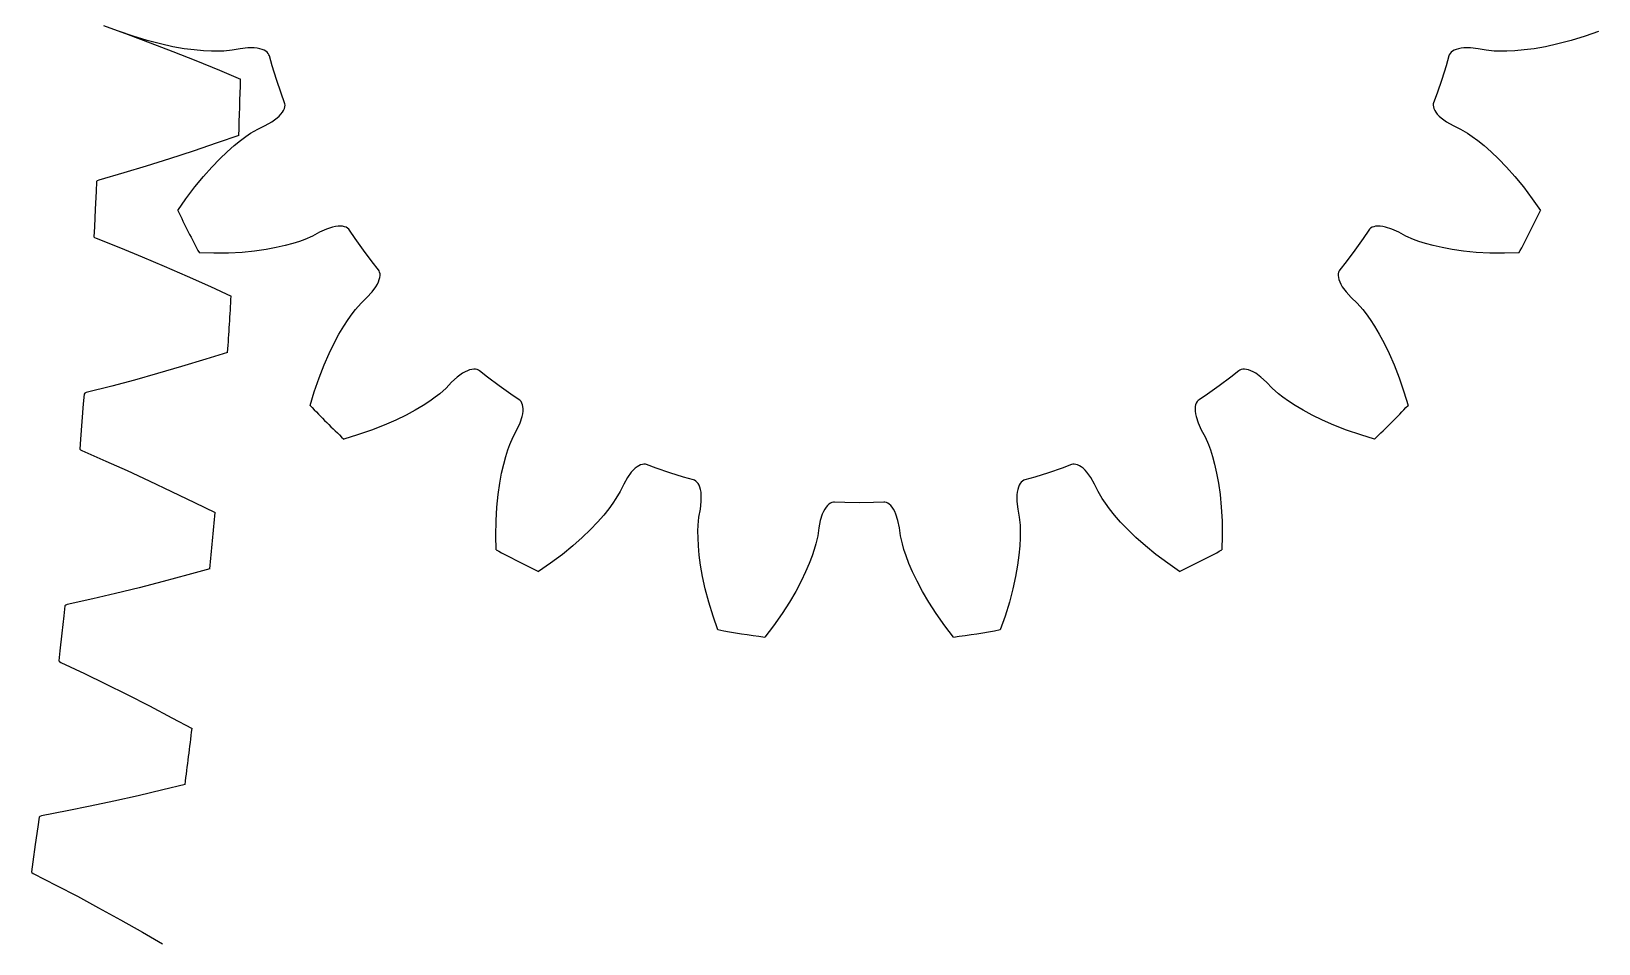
# Model space of a CAD drawing. Extents: x -101 to 121, y -101 to 101.
# Drawn here: x 97.91 to 120.8, y -15.39 to -2.06 of the extents above; entities that cross this region are included whole.
import ezdxf

# ---------------------------------------------------------------- set-up
doc = ezdxf.new("R2010")
doc.units = 0

msp = doc.modelspace()

# ---------------------------------------------------------------- linework, layer by layer
at = {"layer": 'layer0'}
for p, q in [((99.392, -2.133), (99.195, -2.063)), ((99.599, -2.197), (99.392, -2.133)), ((99.792, -2.247), (99.599, -2.197)), ((99.971, -2.287), (99.792, -2.247)), ((100.137, -2.316), (99.971, -2.287)), ((120.029, -2.287), (119.863, -2.316)), ((120.208, -2.247), (120.029, -2.287)), ((120.401, -2.197), (120.208, -2.247)), ((120.608, -2.133), (120.401, -2.197)), ((120.805, -2.063), (120.608, -2.133)), ((100.285, -2.335), (100.137, -2.316)), ((100.42, -2.348), (100.285, -2.335)), ((100.536, -2.353), (100.42, -2.348)), ((100.636, -2.354), (100.536, -2.353)), ((100.72, -2.351), (100.636, -2.354)), ((100.841, -2.34), (100.72, -2.351)), ((100.957, -2.318), (100.841, -2.34)), ((101.068, -2.306), (100.957, -2.318)), ((101.163, -2.306), (101.068, -2.306)), ((101.205, -2.31), (101.163, -2.306)), ((101.243, -2.317), (101.205, -2.31)), ((101.276, -2.327), (101.243, -2.317)), ((101.306, -2.339), (101.276, -2.327)), ((101.331, -2.353), (101.306, -2.339)), ((101.351, -2.369), (101.331, -2.353)), ((101.367, -2.387), (101.351, -2.369)), ((101.378, -2.406), (101.367, -2.387)), ((101.384, -2.422), (101.378, -2.406)), ((101.425, -2.565), (101.384, -2.422)), ((118.616, -2.422), (118.575, -2.565)), ((118.622, -2.406), (118.616, -2.422)), ((118.633, -2.387), (118.622, -2.406)), ((118.649, -2.369), (118.633, -2.387)), ((118.669, -2.353), (118.649, -2.369)), ((118.694, -2.339), (118.669, -2.353)), ((118.724, -2.327), (118.694, -2.339)), ((118.757, -2.317), (118.724, -2.327)), ((118.795, -2.31), (118.757, -2.317)), ((118.837, -2.306), (118.795, -2.31)), ((118.932, -2.306), (118.837, -2.306)), ((119.043, -2.318), (118.932, -2.306)), ((119.159, -2.34), (119.043, -2.318)), ((119.28, -2.351), (119.159, -2.34)), ((119.364, -2.354), (119.28, -2.351)), ((119.464, -2.353), (119.364, -2.354)), ((119.58, -2.348), (119.464, -2.353)), ((119.715, -2.335), (119.58, -2.348)), ((119.863, -2.316), (119.715, -2.335)), ((101.488, -2.766), (101.425, -2.565)), ((118.575, -2.565), (118.512, -2.766)), ((101.555, -2.965), (101.488, -2.766)), ((101.606, -3.105), (101.555, -2.965)), ((118.445, -2.965), (118.394, -3.105)), ((118.512, -2.766), (118.445, -2.965)), ((101.591, -3.218), (101.603, -3.192)), ((101.603, -3.192), (101.61, -3.167)), ((101.611, -3.121), (101.606, -3.105)), ((101.61, -3.167), (101.613, -3.143)), ((101.613, -3.143), (101.611, -3.121)), ((118.389, -3.121), (118.387, -3.143)), ((118.387, -3.143), (118.39, -3.167)), ((118.394, -3.105), (118.389, -3.121)), ((118.39, -3.167), (118.397, -3.192)), ((118.397, -3.192), (118.409, -3.218)), ((101.321, -3.44), (101.418, -3.385)), ((101.418, -3.385), (101.496, -3.329)), ((101.496, -3.329), (101.527, -3.301)), ((101.527, -3.301), (101.553, -3.273)), ((101.553, -3.273), (101.575, -3.245)), ((101.575, -3.245), (101.591, -3.218)), ((118.409, -3.218), (118.425, -3.245)), ((118.425, -3.245), (118.447, -3.273)), ((118.447, -3.273), (118.473, -3.301)), ((118.473, -3.301), (118.504, -3.329)), ((118.504, -3.329), (118.582, -3.385)), ((118.582, -3.385), (118.679, -3.44)), ((100.869, -3.732), (100.96, -3.659)), ((100.96, -3.659), (101.041, -3.599)), ((101.041, -3.599), (101.11, -3.553)), ((101.11, -3.553), (101.215, -3.491)), ((101.215, -3.491), (101.321, -3.44)), ((118.679, -3.44), (118.785, -3.491)), ((118.785, -3.491), (118.89, -3.553)), ((118.89, -3.553), (118.959, -3.599)), ((118.959, -3.599), (119.04, -3.659)), ((119.04, -3.659), (119.131, -3.732)), ((100.659, -3.924), (100.768, -3.821)), ((100.768, -3.821), (100.869, -3.732)), ((119.131, -3.732), (119.232, -3.821)), ((119.232, -3.821), (119.341, -3.924)), ((100.421, -4.182), (100.542, -4.045)), ((100.542, -4.045), (100.659, -3.924)), ((119.341, -3.924), (119.458, -4.045)), ((119.458, -4.045), (119.579, -4.182)), ((100.165, -4.51), (100.295, -4.336)), ((100.295, -4.336), (100.421, -4.182)), ((119.579, -4.182), (119.705, -4.336)), ((119.705, -4.336), (119.835, -4.51)), ((100.046, -4.682), (100.165, -4.51)), ((119.835, -4.51), (119.954, -4.682)), ((102.116, -4.999), (102.012, -5.055)), ((102.217, -4.953), (102.116, -4.999)), ((102.308, -4.924), (102.217, -4.953)), ((102.349, -4.915), (102.308, -4.924)), ((102.388, -4.91), (102.349, -4.915)), ((102.422, -4.909), (102.388, -4.91)), ((102.454, -4.911), (102.422, -4.909)), ((102.482, -4.917), (102.454, -4.911)), ((102.506, -4.926), (102.482, -4.917)), ((102.527, -4.938), (102.506, -4.926)), ((102.544, -4.953), (102.527, -4.938)), ((102.554, -4.966), (102.544, -4.953)), ((102.638, -5.089), (102.554, -4.966)), ((117.446, -4.966), (117.362, -5.089)), ((117.456, -4.953), (117.446, -4.966)), ((117.473, -4.938), (117.456, -4.953)), ((117.494, -4.926), (117.473, -4.938)), ((117.518, -4.917), (117.494, -4.926)), ((117.546, -4.911), (117.518, -4.917)), ((117.578, -4.909), (117.546, -4.911)), ((117.612, -4.91), (117.578, -4.909)), ((117.651, -4.915), (117.612, -4.91)), ((117.692, -4.924), (117.651, -4.915)), ((117.783, -4.953), (117.692, -4.924)), ((117.884, -4.999), (117.783, -4.953)), ((117.988, -5.055), (117.884, -4.999)), ((101.335, -5.25), (101.168, -5.274)), ((101.483, -5.223), (101.335, -5.25)), ((101.614, -5.193), (101.483, -5.223)), ((101.726, -5.163), (101.614, -5.193)), ((101.822, -5.132), (101.726, -5.163)), ((101.901, -5.104), (101.822, -5.132)), ((102.012, -5.055), (101.901, -5.104)), ((102.759, -5.261), (102.638, -5.089)), ((102.885, -5.429), (102.759, -5.261)), ((117.241, -5.261), (117.115, -5.429)), ((117.362, -5.089), (117.241, -5.261)), ((118.099, -5.104), (117.988, -5.055)), ((118.178, -5.132), (118.099, -5.104)), ((118.274, -5.163), (118.178, -5.132)), ((118.386, -5.193), (118.274, -5.163)), ((118.517, -5.223), (118.386, -5.193)), ((118.665, -5.25), (118.517, -5.223)), ((118.832, -5.274), (118.665, -5.25)), ((100.57, -5.306), (100.361, -5.301)), ((100.787, -5.303), (100.57, -5.306)), ((100.986, -5.292), (100.787, -5.303)), ((101.168, -5.274), (100.986, -5.292)), ((102.976, -5.547), (102.885, -5.429)), ((117.115, -5.429), (117.024, -5.547)), ((119.014, -5.292), (118.832, -5.274)), ((119.213, -5.303), (119.014, -5.292)), ((119.43, -5.306), (119.213, -5.303)), ((119.639, -5.301), (119.43, -5.306)), ((102.962, -5.757), (102.978, -5.723)), ((102.986, -5.561), (102.976, -5.547)), ((102.978, -5.723), (102.99, -5.69)), ((102.995, -5.581), (102.986, -5.561)), ((102.99, -5.69), (102.997, -5.659)), ((103, -5.605), (102.995, -5.581)), ((102.997, -5.659), (103.001, -5.631)), ((103.001, -5.631), (103, -5.605)), ((117, -5.605), (116.999, -5.631)), ((116.999, -5.631), (117.003, -5.659)), ((117.005, -5.581), (117, -5.605)), ((117.003, -5.659), (117.01, -5.69)), ((117.014, -5.561), (117.005, -5.581)), ((117.01, -5.69), (117.022, -5.723)), ((117.024, -5.547), (117.014, -5.561)), ((117.022, -5.723), (117.038, -5.757)), ((102.724, -6.035), (102.809, -5.953)), ((102.809, -5.953), (102.884, -5.871)), ((102.884, -5.871), (102.941, -5.794)), ((102.941, -5.794), (102.962, -5.757)), ((117.038, -5.757), (117.059, -5.794)), ((117.059, -5.794), (117.116, -5.871)), ((117.116, -5.871), (117.191, -5.953)), ((117.191, -5.953), (117.276, -6.035)), ((102.592, -6.192), (102.643, -6.126)), ((102.643, -6.126), (102.724, -6.035)), ((117.276, -6.035), (117.357, -6.126)), ((117.357, -6.126), (117.408, -6.192)), ((102.4, -6.487), (102.47, -6.371)), ((102.47, -6.371), (102.533, -6.273)), ((102.533, -6.273), (102.592, -6.192)), ((117.408, -6.192), (117.467, -6.273)), ((117.467, -6.273), (117.53, -6.371)), ((117.53, -6.371), (117.6, -6.487)), ((102.255, -6.77), (102.329, -6.618)), ((102.329, -6.618), (102.4, -6.487)), ((117.6, -6.487), (117.671, -6.618)), ((117.671, -6.618), (117.745, -6.77)), ((102.182, -6.937), (102.255, -6.77)), ((117.745, -6.77), (117.818, -6.937)), ((102.11, -7.123), (102.182, -6.937)), ((104.206, -7.059), (104.129, -7.116)), ((104.243, -7.038), (104.206, -7.059)), ((104.277, -7.022), (104.243, -7.038)), ((104.31, -7.01), (104.277, -7.022)), ((104.341, -7.003), (104.31, -7.01)), ((104.369, -6.999), (104.341, -7.003)), ((104.395, -7), (104.369, -6.999)), ((104.419, -7.005), (104.395, -7)), ((104.439, -7.014), (104.419, -7.005)), ((104.453, -7.024), (104.439, -7.014)), ((104.571, -7.115), (104.453, -7.024)), ((115.547, -7.024), (115.429, -7.115)), ((115.561, -7.014), (115.547, -7.024)), ((115.581, -7.005), (115.561, -7.014)), ((115.605, -7), (115.581, -7.005)), ((115.631, -6.999), (115.605, -7)), ((115.659, -7.003), (115.631, -6.999)), ((115.69, -7.01), (115.659, -7.003)), ((115.723, -7.022), (115.69, -7.01)), ((115.757, -7.038), (115.723, -7.022)), ((115.794, -7.059), (115.757, -7.038)), ((115.871, -7.116), (115.794, -7.059)), ((117.818, -6.937), (117.89, -7.123)), ((102.04, -7.328), (102.11, -7.123)), ((103.965, -7.276), (103.874, -7.357)), ((104.047, -7.191), (103.965, -7.276)), ((104.129, -7.116), (104.047, -7.191)), ((104.739, -7.241), (104.571, -7.115)), ((104.911, -7.362), (104.739, -7.241)), ((115.261, -7.241), (115.089, -7.362)), ((115.429, -7.115), (115.261, -7.241)), ((115.953, -7.191), (115.871, -7.116)), ((116.035, -7.276), (115.953, -7.191)), ((116.126, -7.357), (116.035, -7.276)), ((117.89, -7.123), (117.96, -7.328)), ((101.98, -7.529), (102.04, -7.328)), ((103.629, -7.53), (103.513, -7.6)), ((103.727, -7.467), (103.629, -7.53)), ((103.808, -7.408), (103.727, -7.467)), ((103.874, -7.357), (103.808, -7.408)), ((105.034, -7.446), (104.911, -7.362)), ((105.047, -7.456), (105.034, -7.446)), ((105.062, -7.473), (105.047, -7.456)), ((105.074, -7.494), (105.062, -7.473)), ((105.083, -7.518), (105.074, -7.494)), ((105.089, -7.546), (105.083, -7.518)), ((105.091, -7.578), (105.089, -7.546)), ((114.911, -7.546), (114.909, -7.578)), ((114.917, -7.518), (114.911, -7.546)), ((114.926, -7.494), (114.917, -7.518)), ((114.938, -7.473), (114.926, -7.494)), ((114.953, -7.456), (114.938, -7.473)), ((114.966, -7.446), (114.953, -7.456)), ((115.089, -7.362), (114.966, -7.446)), ((116.192, -7.408), (116.126, -7.357)), ((116.273, -7.467), (116.192, -7.408)), ((116.371, -7.53), (116.273, -7.467)), ((116.487, -7.6), (116.371, -7.53)), ((117.96, -7.328), (118.02, -7.529)), ((103.23, -7.745), (103.063, -7.818)), ((103.382, -7.671), (103.23, -7.745)), ((103.513, -7.6), (103.382, -7.671)), ((105.001, -7.884), (105.047, -7.783)), ((105.047, -7.783), (105.076, -7.692)), ((105.076, -7.692), (105.085, -7.651)), ((105.085, -7.651), (105.09, -7.612)), ((105.09, -7.612), (105.091, -7.578)), ((114.909, -7.578), (114.91, -7.612)), ((114.91, -7.612), (114.915, -7.651)), ((114.915, -7.651), (114.924, -7.692)), ((114.924, -7.692), (114.953, -7.783)), ((114.953, -7.783), (114.999, -7.884)), ((116.618, -7.671), (116.487, -7.6)), ((116.77, -7.745), (116.618, -7.671)), ((116.937, -7.818), (116.77, -7.745)), ((102.672, -7.96), (102.471, -8.02)), ((102.877, -7.89), (102.672, -7.96)), ((103.063, -7.818), (102.877, -7.89)), ((104.896, -8.099), (104.945, -7.988)), ((104.945, -7.988), (105.001, -7.884)), ((114.999, -7.884), (115.055, -7.988)), ((115.055, -7.988), (115.104, -8.099)), ((117.123, -7.89), (116.937, -7.818)), ((117.328, -7.96), (117.123, -7.89)), ((117.529, -8.02), (117.328, -7.96)), ((104.837, -8.274), (104.868, -8.178)), ((104.868, -8.178), (104.896, -8.099)), ((115.104, -8.099), (115.132, -8.178)), ((115.132, -8.178), (115.163, -8.274)), ((104.777, -8.517), (104.807, -8.386)), ((104.807, -8.386), (104.837, -8.274)), ((106.727, -8.447), (106.699, -8.473)), ((106.755, -8.425), (106.727, -8.447)), ((106.782, -8.409), (106.755, -8.425)), ((106.808, -8.397), (106.782, -8.409)), ((106.833, -8.39), (106.808, -8.397)), ((106.857, -8.387), (106.833, -8.39)), ((106.879, -8.389), (106.857, -8.387)), ((106.895, -8.394), (106.879, -8.389)), ((107.035, -8.445), (106.895, -8.394)), ((107.234, -8.512), (107.035, -8.445)), ((112.965, -8.445), (112.766, -8.512)), ((113.105, -8.394), (112.965, -8.445)), ((113.121, -8.389), (113.105, -8.394)), ((113.143, -8.387), (113.121, -8.389)), ((113.167, -8.39), (113.143, -8.387)), ((113.192, -8.397), (113.167, -8.39)), ((113.218, -8.409), (113.192, -8.397)), ((113.245, -8.425), (113.218, -8.409)), ((113.273, -8.447), (113.245, -8.425)), ((113.301, -8.473), (113.273, -8.447)), ((115.163, -8.274), (115.193, -8.386)), ((115.193, -8.386), (115.223, -8.517)), ((104.726, -8.832), (104.75, -8.665)), ((104.75, -8.665), (104.777, -8.517)), ((106.56, -8.679), (106.509, -8.785)), ((106.615, -8.582), (106.56, -8.679)), ((106.671, -8.504), (106.615, -8.582)), ((106.699, -8.473), (106.671, -8.504)), ((107.435, -8.575), (107.234, -8.512)), ((107.578, -8.616), (107.435, -8.575)), ((107.594, -8.622), (107.578, -8.616)), ((107.613, -8.633), (107.594, -8.622)), ((107.631, -8.649), (107.613, -8.633)), ((107.647, -8.669), (107.631, -8.649)), ((107.661, -8.694), (107.647, -8.669)), ((107.673, -8.724), (107.661, -8.694)), ((112.339, -8.694), (112.327, -8.724)), ((112.353, -8.669), (112.339, -8.694)), ((112.369, -8.649), (112.353, -8.669)), ((112.387, -8.633), (112.369, -8.649)), ((112.406, -8.622), (112.387, -8.633)), ((112.422, -8.616), (112.406, -8.622)), ((112.565, -8.575), (112.422, -8.616)), ((112.766, -8.512), (112.565, -8.575)), ((113.329, -8.504), (113.301, -8.473)), ((113.385, -8.582), (113.329, -8.504)), ((113.44, -8.679), (113.385, -8.582)), ((113.491, -8.785), (113.44, -8.679)), ((115.223, -8.517), (115.25, -8.665)), ((115.25, -8.665), (115.274, -8.832)), ((104.708, -9.014), (104.726, -8.832)), ((106.447, -8.89), (106.401, -8.959)), ((106.509, -8.785), (106.447, -8.89)), ((107.683, -8.757), (107.673, -8.724)), ((107.69, -8.795), (107.683, -8.757)), ((107.694, -8.837), (107.69, -8.795)), ((107.694, -8.932), (107.694, -8.837)), ((112.31, -8.795), (112.306, -8.837)), ((112.306, -8.837), (112.306, -8.932)), ((112.317, -8.757), (112.31, -8.795)), ((112.327, -8.724), (112.317, -8.757)), ((113.553, -8.89), (113.491, -8.785)), ((113.599, -8.959), (113.553, -8.89)), ((115.274, -8.832), (115.292, -9.014)), ((104.697, -9.213), (104.708, -9.014)), ((106.268, -9.131), (106.179, -9.232)), ((106.341, -9.04), (106.268, -9.131)), ((106.401, -8.959), (106.341, -9.04)), ((107.649, -9.28), (107.66, -9.159)), ((107.66, -9.159), (107.682, -9.043)), ((107.682, -9.043), (107.694, -8.932)), ((109.462, -9.117), (109.433, -9.208)), ((109.479, -9.078), (109.462, -9.117)), ((109.498, -9.045), (109.479, -9.078)), ((109.517, -9.016), (109.498, -9.045)), ((109.538, -8.992), (109.517, -9.016)), ((109.559, -8.972), (109.538, -8.992)), ((109.58, -8.958), (109.559, -8.972)), ((109.602, -8.948), (109.58, -8.958)), ((109.624, -8.943), (109.602, -8.948)), ((109.641, -8.943), (109.624, -8.943)), ((109.79, -8.948), (109.641, -8.943)), ((110, -8.95), (109.79, -8.948)), ((110.21, -8.948), (110, -8.95)), ((110.359, -8.943), (110.21, -8.948)), ((110.376, -8.943), (110.359, -8.943)), ((110.398, -8.948), (110.376, -8.943)), ((110.42, -8.958), (110.398, -8.948)), ((110.441, -8.972), (110.42, -8.958)), ((110.462, -8.992), (110.441, -8.972)), ((110.483, -9.016), (110.462, -8.992)), ((110.502, -9.045), (110.483, -9.016)), ((110.521, -9.078), (110.502, -9.045)), ((110.538, -9.117), (110.521, -9.078)), ((110.567, -9.208), (110.538, -9.117)), ((112.306, -8.932), (112.318, -9.043)), ((112.318, -9.043), (112.34, -9.159)), ((112.34, -9.159), (112.351, -9.28)), ((113.659, -9.04), (113.599, -8.959)), ((113.732, -9.131), (113.659, -9.04)), ((113.821, -9.232), (113.732, -9.131)), ((115.292, -9.014), (115.303, -9.213)), ((104.694, -9.43), (104.697, -9.213)), ((106.076, -9.341), (105.955, -9.458)), ((106.179, -9.232), (106.076, -9.341)), ((107.646, -9.364), (107.649, -9.28)), ((107.647, -9.464), (107.646, -9.364)), ((109.41, -9.317), (109.395, -9.434)), ((109.433, -9.208), (109.41, -9.317)), ((110.59, -9.317), (110.567, -9.208)), ((110.605, -9.434), (110.59, -9.317)), ((112.351, -9.28), (112.354, -9.364)), ((112.354, -9.364), (112.353, -9.464)), ((113.924, -9.341), (113.821, -9.232)), ((114.045, -9.458), (113.924, -9.341)), ((115.303, -9.213), (115.306, -9.43)), ((104.699, -9.639), (104.694, -9.43)), ((105.818, -9.579), (105.664, -9.705)), ((105.955, -9.458), (105.818, -9.579)), ((107.652, -9.58), (107.647, -9.464)), ((107.665, -9.715), (107.652, -9.58)), ((109.368, -9.552), (109.345, -9.633)), ((109.395, -9.434), (109.368, -9.552)), ((110.632, -9.552), (110.605, -9.434)), ((110.655, -9.633), (110.632, -9.552)), ((112.348, -9.58), (112.335, -9.715)), ((112.353, -9.464), (112.348, -9.58)), ((114.182, -9.579), (114.045, -9.458)), ((114.336, -9.705), (114.182, -9.579)), ((115.306, -9.43), (115.301, -9.639)), ((105.49, -9.835), (105.318, -9.954)), ((105.664, -9.705), (105.49, -9.835)), ((107.684, -9.863), (107.665, -9.715)), ((109.272, -9.837), (109.219, -9.961)), ((109.314, -9.728), (109.272, -9.837)), ((109.345, -9.633), (109.314, -9.728)), ((110.686, -9.728), (110.655, -9.633)), ((110.728, -9.837), (110.686, -9.728)), ((110.781, -9.961), (110.728, -9.837)), ((112.335, -9.715), (112.316, -9.863)), ((114.51, -9.835), (114.336, -9.705)), ((114.682, -9.954), (114.51, -9.835)), ((107.713, -10.029), (107.684, -9.863)), ((107.753, -10.208), (107.713, -10.029)), ((109.219, -9.961), (109.154, -10.096)), ((110.846, -10.096), (110.781, -9.961)), ((112.287, -10.029), (112.247, -10.208)), ((112.316, -9.863), (112.287, -10.029)), ((107.803, -10.401), (107.753, -10.208)), ((109.076, -10.245), (108.983, -10.403)), ((109.154, -10.096), (109.076, -10.245)), ((110.924, -10.245), (110.846, -10.096)), ((111.017, -10.403), (110.924, -10.245)), ((112.247, -10.208), (112.197, -10.401)), ((107.867, -10.608), (107.803, -10.401)), ((108.983, -10.403), (108.875, -10.57)), ((111.125, -10.57), (111.017, -10.403)), ((112.197, -10.401), (112.133, -10.608)), ((107.937, -10.805), (107.867, -10.608)), ((108.75, -10.748), (108.623, -10.913)), ((108.875, -10.57), (108.75, -10.748)), ((111.25, -10.748), (111.125, -10.57)), ((111.377, -10.913), (111.25, -10.748)), ((112.133, -10.608), (112.063, -10.805))]:
    msp.add_line(p, q, dxfattribs=at)
for start, end in [(205.1909, 208.8091), (331.1909, 334.8091), (223.1909, 226.8091), (313.1909, 316.8091), (241.1909, 244.8091), (295.1909, 298.8091), (259.1909, 262.8091), (277.1909, 280.8091)]:
    msp.add_arc((110, 0), 11, start, end, dxfattribs=at)
at = {"layer": 'layer1'}
for p, q in [((98.962, -1.979), (99.322, -2.109)), ((99.322, -2.109), (99.643, -2.229)), ((99.643, -2.229), (99.973, -2.356)), ((99.973, -2.356), (100.311, -2.49)), ((100.311, -2.49), (100.655, -2.631)), ((100.655, -2.631), (100.962, -2.76)), ((100.936, -3.585), (100.622, -3.694)), ((100.269, -3.813), (99.923, -3.926)), ((100.622, -3.694), (100.269, -3.813)), ((99.586, -4.032), (99.258, -4.131)), ((99.923, -3.926), (99.586, -4.032)), ((98.859, -4.258), (98.852, -4.403)), ((98.869, -4.248), (98.859, -4.258)), ((98.891, -4.238), (98.869, -4.248)), ((99.258, -4.131), (98.891, -4.238)), ((98.852, -4.403), (98.84, -4.661)), ((98.84, -4.661), (98.828, -4.919)), ((98.828, -4.919), (98.821, -5.064)), ((98.821, -5.064), (98.83, -5.075)), ((98.83, -5.075), (98.851, -5.087)), ((98.851, -5.087), (99.207, -5.228)), ((99.207, -5.228), (99.524, -5.358)), ((99.524, -5.358), (99.849, -5.495)), ((99.849, -5.495), (100.183, -5.64)), ((100.183, -5.64), (100.523, -5.792)), ((100.523, -5.792), (100.826, -5.93)), ((100.456, -6.853), (100.1, -6.961)), ((100.774, -6.753), (100.456, -6.853)), ((99.751, -7.063), (99.411, -7.158)), ((100.1, -6.961), (99.751, -7.063)), ((99.08, -7.247), (98.709, -7.342)), ((99.411, -7.158), (99.08, -7.247)), ((98.665, -7.506), (98.645, -7.764)), ((98.677, -7.362), (98.665, -7.506)), ((98.687, -7.351), (98.677, -7.362)), ((98.709, -7.342), (98.687, -7.351)), ((98.645, -7.764), (98.625, -8.021)), ((98.625, -8.021), (98.613, -8.166)), ((98.613, -8.166), (98.622, -8.177)), ((98.622, -8.177), (98.642, -8.189)), ((98.642, -8.189), (98.994, -8.342)), ((98.994, -8.342), (99.306, -8.481)), ((99.306, -8.481), (99.628, -8.629)), ((99.628, -8.629), (99.956, -8.784)), ((99.956, -8.784), (100.292, -8.946)), ((100.292, -8.946), (100.59, -9.094)), ((100.192, -10.005), (99.832, -10.102)), ((100.512, -9.915), (100.192, -10.005)), ((99.137, -10.277), (98.803, -10.356)), ((99.48, -10.192), (99.137, -10.277)), ((99.832, -10.102), (99.48, -10.192)), ((98.397, -10.457), (98.381, -10.601)), ((98.408, -10.448), (98.397, -10.457)), ((98.429, -10.439), (98.408, -10.448)), ((98.803, -10.356), (98.429, -10.439)), ((98.381, -10.601), (98.352, -10.858)), ((98.352, -10.858), (98.324, -11.115)), ((98.324, -11.115), (98.308, -11.259)), ((98.308, -11.259), (98.317, -11.271)), ((98.317, -11.271), (98.336, -11.284)), ((98.336, -11.284), (98.683, -11.447)), ((98.683, -11.447), (98.991, -11.596)), ((98.991, -11.596), (99.307, -11.754)), ((99.307, -11.754), (99.631, -11.919)), ((99.631, -11.919), (99.961, -12.092)), ((99.961, -12.092), (100.254, -12.25)), ((99.465, -13.233), (99.11, -13.312)), ((99.828, -13.147), (99.465, -13.233)), ((100.151, -13.068), (99.828, -13.147)), ((98.429, -13.454), (98.053, -13.526)), ((98.765, -13.386), (98.429, -13.454)), ((99.11, -13.312), (98.765, -13.386)), ((97.999, -13.686), (97.963, -13.942)), ((98.02, -13.543), (97.999, -13.686)), ((98.031, -13.534), (98.02, -13.543)), ((98.053, -13.526), (98.031, -13.534)), ((97.963, -13.942), (97.926, -14.198)), ((97.926, -14.198), (97.906, -14.341)), ((97.906, -14.341), (97.914, -14.354)), ((97.914, -14.354), (97.933, -14.367)), ((97.933, -14.367), (98.274, -14.541)), ((98.274, -14.541), (98.578, -14.7)), ((98.578, -14.7), (98.889, -14.867)), ((98.889, -14.867), (99.208, -15.043)), ((99.208, -15.043), (99.532, -15.226)), ((99.532, -15.226), (99.82, -15.393))]:
    msp.add_line(p, q, dxfattribs=at)
for start, end in [(357.96613, 358.43386), (356.16613, 356.63387), (354.36614, 354.83387), (352.56613, 353.03386)]:
    msp.add_arc((0, 0), 101, start, end, dxfattribs=at)
at = {"layer": 'layer2'}
for p, q in [((99.392, -2.133), (99.195, -2.063)), ((99.599, -2.197), (99.392, -2.133)), ((99.792, -2.247), (99.599, -2.197)), ((99.971, -2.287), (99.792, -2.247)), ((100.137, -2.316), (99.971, -2.287)), ((120.029, -2.287), (119.863, -2.316)), ((120.208, -2.247), (120.029, -2.287)), ((120.401, -2.197), (120.208, -2.247)), ((120.608, -2.133), (120.401, -2.197)), ((120.805, -2.063), (120.608, -2.133)), ((100.285, -2.335), (100.137, -2.316)), ((100.42, -2.348), (100.285, -2.335)), ((100.536, -2.353), (100.42, -2.348)), ((100.636, -2.354), (100.536, -2.353)), ((100.72, -2.351), (100.636, -2.354)), ((100.841, -2.34), (100.72, -2.351)), ((100.957, -2.318), (100.841, -2.34)), ((101.068, -2.306), (100.957, -2.318)), ((101.163, -2.306), (101.068, -2.306)), ((101.205, -2.31), (101.163, -2.306)), ((101.243, -2.317), (101.205, -2.31)), ((101.276, -2.327), (101.243, -2.317)), ((101.306, -2.339), (101.276, -2.327)), ((101.331, -2.353), (101.306, -2.339)), ((101.351, -2.369), (101.331, -2.353)), ((101.367, -2.387), (101.351, -2.369)), ((101.378, -2.406), (101.367, -2.387)), ((101.384, -2.422), (101.378, -2.406)), ((101.425, -2.565), (101.384, -2.422)), ((118.616, -2.422), (118.575, -2.565)), ((118.622, -2.406), (118.616, -2.422)), ((118.633, -2.387), (118.622, -2.406)), ((118.649, -2.369), (118.633, -2.387)), ((118.669, -2.353), (118.649, -2.369)), ((118.694, -2.339), (118.669, -2.353)), ((118.724, -2.327), (118.694, -2.339)), ((118.757, -2.317), (118.724, -2.327)), ((118.795, -2.31), (118.757, -2.317)), ((118.837, -2.306), (118.795, -2.31)), ((118.932, -2.306), (118.837, -2.306)), ((119.043, -2.318), (118.932, -2.306)), ((119.159, -2.34), (119.043, -2.318)), ((119.28, -2.351), (119.159, -2.34)), ((119.364, -2.354), (119.28, -2.351)), ((119.464, -2.353), (119.364, -2.354)), ((119.58, -2.348), (119.464, -2.353)), ((119.715, -2.335), (119.58, -2.348)), ((119.863, -2.316), (119.715, -2.335)), ((101.488, -2.766), (101.425, -2.565)), ((118.575, -2.565), (118.512, -2.766)), ((101.555, -2.965), (101.488, -2.766)), ((101.606, -3.105), (101.555, -2.965)), ((118.445, -2.965), (118.394, -3.105)), ((118.512, -2.766), (118.445, -2.965)), ((101.591, -3.218), (101.603, -3.192)), ((101.603, -3.192), (101.61, -3.167)), ((101.611, -3.121), (101.606, -3.105)), ((101.61, -3.167), (101.613, -3.143)), ((101.613, -3.143), (101.611, -3.121)), ((118.389, -3.121), (118.387, -3.143)), ((118.387, -3.143), (118.39, -3.167)), ((118.394, -3.105), (118.389, -3.121)), ((118.39, -3.167), (118.397, -3.192)), ((118.397, -3.192), (118.409, -3.218)), ((101.321, -3.44), (101.418, -3.385)), ((101.418, -3.385), (101.496, -3.329)), ((101.496, -3.329), (101.527, -3.301)), ((101.527, -3.301), (101.553, -3.273)), ((101.553, -3.273), (101.575, -3.245)), ((101.575, -3.245), (101.591, -3.218)), ((118.409, -3.218), (118.425, -3.245)), ((118.425, -3.245), (118.447, -3.273)), ((118.447, -3.273), (118.473, -3.301)), ((118.473, -3.301), (118.504, -3.329)), ((118.504, -3.329), (118.582, -3.385)), ((118.582, -3.385), (118.679, -3.44)), ((100.869, -3.732), (100.96, -3.659)), ((100.96, -3.659), (101.041, -3.599)), ((101.041, -3.599), (101.11, -3.553)), ((101.11, -3.553), (101.215, -3.491)), ((101.215, -3.491), (101.321, -3.44)), ((118.679, -3.44), (118.785, -3.491)), ((118.785, -3.491), (118.89, -3.553)), ((118.89, -3.553), (118.959, -3.599)), ((118.959, -3.599), (119.04, -3.659)), ((119.04, -3.659), (119.131, -3.732)), ((100.659, -3.924), (100.768, -3.821)), ((100.768, -3.821), (100.869, -3.732)), ((119.131, -3.732), (119.232, -3.821)), ((119.232, -3.821), (119.341, -3.924)), ((100.421, -4.182), (100.542, -4.045)), ((100.542, -4.045), (100.659, -3.924)), ((119.341, -3.924), (119.458, -4.045)), ((119.458, -4.045), (119.579, -4.182)), ((100.165, -4.51), (100.295, -4.336)), ((100.295, -4.336), (100.421, -4.182)), ((119.579, -4.182), (119.705, -4.336)), ((119.705, -4.336), (119.835, -4.51)), ((100.046, -4.682), (100.165, -4.51)), ((119.835, -4.51), (119.954, -4.682)), ((102.116, -4.999), (102.012, -5.055)), ((102.217, -4.953), (102.116, -4.999)), ((102.308, -4.924), (102.217, -4.953)), ((102.349, -4.915), (102.308, -4.924)), ((102.388, -4.91), (102.349, -4.915)), ((102.422, -4.909), (102.388, -4.91)), ((102.454, -4.911), (102.422, -4.909)), ((102.482, -4.917), (102.454, -4.911)), ((102.506, -4.926), (102.482, -4.917)), ((102.527, -4.938), (102.506, -4.926)), ((102.544, -4.953), (102.527, -4.938)), ((102.554, -4.966), (102.544, -4.953)), ((102.638, -5.089), (102.554, -4.966)), ((117.446, -4.966), (117.362, -5.089)), ((117.456, -4.953), (117.446, -4.966)), ((117.473, -4.938), (117.456, -4.953)), ((117.494, -4.926), (117.473, -4.938)), ((117.518, -4.917), (117.494, -4.926)), ((117.546, -4.911), (117.518, -4.917)), ((117.578, -4.909), (117.546, -4.911)), ((117.612, -4.91), (117.578, -4.909)), ((117.651, -4.915), (117.612, -4.91)), ((117.692, -4.924), (117.651, -4.915)), ((117.783, -4.953), (117.692, -4.924)), ((117.884, -4.999), (117.783, -4.953)), ((117.988, -5.055), (117.884, -4.999)), ((101.335, -5.25), (101.168, -5.274)), ((101.483, -5.223), (101.335, -5.25)), ((101.614, -5.193), (101.483, -5.223)), ((101.726, -5.163), (101.614, -5.193)), ((101.822, -5.132), (101.726, -5.163)), ((101.901, -5.104), (101.822, -5.132)), ((102.012, -5.055), (101.901, -5.104)), ((102.759, -5.261), (102.638, -5.089)), ((102.885, -5.429), (102.759, -5.261)), ((117.241, -5.261), (117.115, -5.429)), ((117.362, -5.089), (117.241, -5.261)), ((118.099, -5.104), (117.988, -5.055)), ((118.178, -5.132), (118.099, -5.104)), ((118.274, -5.163), (118.178, -5.132)), ((118.386, -5.193), (118.274, -5.163)), ((118.517, -5.223), (118.386, -5.193)), ((118.665, -5.25), (118.517, -5.223)), ((118.832, -5.274), (118.665, -5.25)), ((100.57, -5.306), (100.361, -5.301)), ((100.787, -5.303), (100.57, -5.306)), ((100.986, -5.292), (100.787, -5.303)), ((101.168, -5.274), (100.986, -5.292)), ((102.976, -5.547), (102.885, -5.429)), ((117.115, -5.429), (117.024, -5.547)), ((119.014, -5.292), (118.832, -5.274)), ((119.213, -5.303), (119.014, -5.292)), ((119.43, -5.306), (119.213, -5.303)), ((119.639, -5.301), (119.43, -5.306)), ((102.962, -5.757), (102.978, -5.723)), ((102.986, -5.561), (102.976, -5.547)), ((102.978, -5.723), (102.99, -5.69)), ((102.995, -5.581), (102.986, -5.561)), ((102.99, -5.69), (102.997, -5.659)), ((103, -5.605), (102.995, -5.581)), ((102.997, -5.659), (103.001, -5.631)), ((103.001, -5.631), (103, -5.605)), ((117, -5.605), (116.999, -5.631)), ((116.999, -5.631), (117.003, -5.659)), ((117.005, -5.581), (117, -5.605)), ((117.003, -5.659), (117.01, -5.69)), ((117.014, -5.561), (117.005, -5.581)), ((117.01, -5.69), (117.022, -5.723)), ((117.024, -5.547), (117.014, -5.561)), ((117.022, -5.723), (117.038, -5.757)), ((102.724, -6.035), (102.809, -5.953)), ((102.809, -5.953), (102.884, -5.871)), ((102.884, -5.871), (102.941, -5.794)), ((102.941, -5.794), (102.962, -5.757)), ((117.038, -5.757), (117.059, -5.794)), ((117.059, -5.794), (117.116, -5.871)), ((117.116, -5.871), (117.191, -5.953)), ((117.191, -5.953), (117.276, -6.035)), ((102.592, -6.192), (102.643, -6.126)), ((102.643, -6.126), (102.724, -6.035)), ((117.276, -6.035), (117.357, -6.126)), ((117.357, -6.126), (117.408, -6.192)), ((102.4, -6.487), (102.47, -6.371)), ((102.47, -6.371), (102.533, -6.273)), ((102.533, -6.273), (102.592, -6.192)), ((117.408, -6.192), (117.467, -6.273)), ((117.467, -6.273), (117.53, -6.371)), ((117.53, -6.371), (117.6, -6.487)), ((102.255, -6.77), (102.329, -6.618)), ((102.329, -6.618), (102.4, -6.487)), ((117.6, -6.487), (117.671, -6.618)), ((117.671, -6.618), (117.745, -6.77)), ((102.182, -6.937), (102.255, -6.77)), ((117.745, -6.77), (117.818, -6.937)), ((102.11, -7.123), (102.182, -6.937)), ((104.206, -7.059), (104.129, -7.116)), ((104.243, -7.038), (104.206, -7.059)), ((104.277, -7.022), (104.243, -7.038)), ((104.31, -7.01), (104.277, -7.022)), ((104.341, -7.003), (104.31, -7.01)), ((104.369, -6.999), (104.341, -7.003)), ((104.395, -7), (104.369, -6.999)), ((104.419, -7.005), (104.395, -7)), ((104.439, -7.014), (104.419, -7.005)), ((104.453, -7.024), (104.439, -7.014)), ((104.571, -7.115), (104.453, -7.024)), ((115.547, -7.024), (115.429, -7.115)), ((115.561, -7.014), (115.547, -7.024)), ((115.581, -7.005), (115.561, -7.014)), ((115.605, -7), (115.581, -7.005)), ((115.631, -6.999), (115.605, -7)), ((115.659, -7.003), (115.631, -6.999)), ((115.69, -7.01), (115.659, -7.003)), ((115.723, -7.022), (115.69, -7.01)), ((115.757, -7.038), (115.723, -7.022)), ((115.794, -7.059), (115.757, -7.038)), ((115.871, -7.116), (115.794, -7.059)), ((117.818, -6.937), (117.89, -7.123)), ((102.04, -7.328), (102.11, -7.123)), ((103.965, -7.276), (103.874, -7.357)), ((104.047, -7.191), (103.965, -7.276)), ((104.129, -7.116), (104.047, -7.191)), ((104.739, -7.241), (104.571, -7.115)), ((104.911, -7.362), (104.739, -7.241)), ((115.261, -7.241), (115.089, -7.362)), ((115.429, -7.115), (115.261, -7.241)), ((115.953, -7.191), (115.871, -7.116)), ((116.035, -7.276), (115.953, -7.191)), ((116.126, -7.357), (116.035, -7.276)), ((117.89, -7.123), (117.96, -7.328)), ((101.98, -7.529), (102.04, -7.328)), ((103.629, -7.53), (103.513, -7.6)), ((103.727, -7.467), (103.629, -7.53)), ((103.808, -7.408), (103.727, -7.467)), ((103.874, -7.357), (103.808, -7.408)), ((105.034, -7.446), (104.911, -7.362)), ((105.047, -7.456), (105.034, -7.446)), ((105.062, -7.473), (105.047, -7.456)), ((105.074, -7.494), (105.062, -7.473)), ((105.083, -7.518), (105.074, -7.494)), ((105.089, -7.546), (105.083, -7.518)), ((105.091, -7.578), (105.089, -7.546)), ((114.911, -7.546), (114.909, -7.578)), ((114.917, -7.518), (114.911, -7.546)), ((114.926, -7.494), (114.917, -7.518)), ((114.938, -7.473), (114.926, -7.494)), ((114.953, -7.456), (114.938, -7.473)), ((114.966, -7.446), (114.953, -7.456)), ((115.089, -7.362), (114.966, -7.446)), ((116.192, -7.408), (116.126, -7.357)), ((116.273, -7.467), (116.192, -7.408)), ((116.371, -7.53), (116.273, -7.467)), ((116.487, -7.6), (116.371, -7.53)), ((117.96, -7.328), (118.02, -7.529)), ((103.23, -7.745), (103.063, -7.818)), ((103.382, -7.671), (103.23, -7.745)), ((103.513, -7.6), (103.382, -7.671)), ((105.001, -7.884), (105.047, -7.783)), ((105.047, -7.783), (105.076, -7.692)), ((105.076, -7.692), (105.085, -7.651)), ((105.085, -7.651), (105.09, -7.612)), ((105.09, -7.612), (105.091, -7.578)), ((114.909, -7.578), (114.91, -7.612)), ((114.91, -7.612), (114.915, -7.651)), ((114.915, -7.651), (114.924, -7.692)), ((114.924, -7.692), (114.953, -7.783)), ((114.953, -7.783), (114.999, -7.884)), ((116.618, -7.671), (116.487, -7.6)), ((116.77, -7.745), (116.618, -7.671)), ((116.937, -7.818), (116.77, -7.745)), ((102.672, -7.96), (102.471, -8.02)), ((102.877, -7.89), (102.672, -7.96)), ((103.063, -7.818), (102.877, -7.89)), ((104.896, -8.099), (104.945, -7.988)), ((104.945, -7.988), (105.001, -7.884)), ((114.999, -7.884), (115.055, -7.988)), ((115.055, -7.988), (115.104, -8.099)), ((117.123, -7.89), (116.937, -7.818)), ((117.328, -7.96), (117.123, -7.89)), ((117.529, -8.02), (117.328, -7.96)), ((104.837, -8.274), (104.868, -8.178)), ((104.868, -8.178), (104.896, -8.099)), ((115.104, -8.099), (115.132, -8.178)), ((115.132, -8.178), (115.163, -8.274)), ((104.777, -8.517), (104.807, -8.386)), ((104.807, -8.386), (104.837, -8.274)), ((106.727, -8.447), (106.699, -8.473)), ((106.755, -8.425), (106.727, -8.447)), ((106.782, -8.409), (106.755, -8.425)), ((106.808, -8.397), (106.782, -8.409)), ((106.833, -8.39), (106.808, -8.397)), ((106.857, -8.387), (106.833, -8.39)), ((106.879, -8.389), (106.857, -8.387)), ((106.895, -8.394), (106.879, -8.389)), ((107.035, -8.445), (106.895, -8.394)), ((107.234, -8.512), (107.035, -8.445)), ((112.965, -8.445), (112.766, -8.512)), ((113.105, -8.394), (112.965, -8.445)), ((113.121, -8.389), (113.105, -8.394)), ((113.143, -8.387), (113.121, -8.389)), ((113.167, -8.39), (113.143, -8.387)), ((113.192, -8.397), (113.167, -8.39)), ((113.218, -8.409), (113.192, -8.397)), ((113.245, -8.425), (113.218, -8.409)), ((113.273, -8.447), (113.245, -8.425)), ((113.301, -8.473), (113.273, -8.447)), ((115.163, -8.274), (115.193, -8.386)), ((115.193, -8.386), (115.223, -8.517)), ((104.726, -8.832), (104.75, -8.665)), ((104.75, -8.665), (104.777, -8.517)), ((106.56, -8.679), (106.509, -8.785)), ((106.615, -8.582), (106.56, -8.679)), ((106.671, -8.504), (106.615, -8.582)), ((106.699, -8.473), (106.671, -8.504)), ((107.435, -8.575), (107.234, -8.512)), ((107.578, -8.616), (107.435, -8.575)), ((107.594, -8.622), (107.578, -8.616)), ((107.613, -8.633), (107.594, -8.622)), ((107.631, -8.649), (107.613, -8.633)), ((107.647, -8.669), (107.631, -8.649)), ((107.661, -8.694), (107.647, -8.669)), ((107.673, -8.724), (107.661, -8.694)), ((112.339, -8.694), (112.327, -8.724)), ((112.353, -8.669), (112.339, -8.694)), ((112.369, -8.649), (112.353, -8.669)), ((112.387, -8.633), (112.369, -8.649)), ((112.406, -8.622), (112.387, -8.633)), ((112.422, -8.616), (112.406, -8.622)), ((112.565, -8.575), (112.422, -8.616)), ((112.766, -8.512), (112.565, -8.575)), ((113.329, -8.504), (113.301, -8.473)), ((113.385, -8.582), (113.329, -8.504)), ((113.44, -8.679), (113.385, -8.582)), ((113.491, -8.785), (113.44, -8.679)), ((115.223, -8.517), (115.25, -8.665)), ((115.25, -8.665), (115.274, -8.832)), ((104.708, -9.014), (104.726, -8.832)), ((106.447, -8.89), (106.401, -8.959)), ((106.509, -8.785), (106.447, -8.89)), ((107.683, -8.757), (107.673, -8.724)), ((107.69, -8.795), (107.683, -8.757)), ((107.694, -8.837), (107.69, -8.795)), ((107.694, -8.932), (107.694, -8.837)), ((112.31, -8.795), (112.306, -8.837)), ((112.306, -8.837), (112.306, -8.932)), ((112.317, -8.757), (112.31, -8.795)), ((112.327, -8.724), (112.317, -8.757)), ((113.553, -8.89), (113.491, -8.785)), ((113.599, -8.959), (113.553, -8.89)), ((115.274, -8.832), (115.292, -9.014)), ((104.697, -9.213), (104.708, -9.014)), ((106.268, -9.131), (106.179, -9.232)), ((106.341, -9.04), (106.268, -9.131)), ((106.401, -8.959), (106.341, -9.04)), ((107.649, -9.28), (107.66, -9.159)), ((107.66, -9.159), (107.682, -9.043)), ((107.682, -9.043), (107.694, -8.932)), ((109.462, -9.117), (109.433, -9.208)), ((109.479, -9.078), (109.462, -9.117)), ((109.498, -9.045), (109.479, -9.078)), ((109.517, -9.016), (109.498, -9.045)), ((109.538, -8.992), (109.517, -9.016)), ((109.559, -8.972), (109.538, -8.992)), ((109.58, -8.958), (109.559, -8.972)), ((109.602, -8.948), (109.58, -8.958)), ((109.624, -8.943), (109.602, -8.948)), ((109.641, -8.943), (109.624, -8.943)), ((109.79, -8.948), (109.641, -8.943)), ((110, -8.95), (109.79, -8.948)), ((110.21, -8.948), (110, -8.95)), ((110.359, -8.943), (110.21, -8.948)), ((110.376, -8.943), (110.359, -8.943)), ((110.398, -8.948), (110.376, -8.943)), ((110.42, -8.958), (110.398, -8.948)), ((110.441, -8.972), (110.42, -8.958)), ((110.462, -8.992), (110.441, -8.972)), ((110.483, -9.016), (110.462, -8.992)), ((110.502, -9.045), (110.483, -9.016)), ((110.521, -9.078), (110.502, -9.045)), ((110.538, -9.117), (110.521, -9.078)), ((110.567, -9.208), (110.538, -9.117)), ((112.306, -8.932), (112.318, -9.043)), ((112.318, -9.043), (112.34, -9.159)), ((112.34, -9.159), (112.351, -9.28)), ((113.659, -9.04), (113.599, -8.959)), ((113.732, -9.131), (113.659, -9.04)), ((113.821, -9.232), (113.732, -9.131)), ((115.292, -9.014), (115.303, -9.213)), ((104.694, -9.43), (104.697, -9.213)), ((106.076, -9.341), (105.955, -9.458)), ((106.179, -9.232), (106.076, -9.341)), ((107.646, -9.364), (107.649, -9.28)), ((107.647, -9.464), (107.646, -9.364)), ((109.41, -9.317), (109.395, -9.434)), ((109.433, -9.208), (109.41, -9.317)), ((110.59, -9.317), (110.567, -9.208)), ((110.605, -9.434), (110.59, -9.317)), ((112.351, -9.28), (112.354, -9.364)), ((112.354, -9.364), (112.353, -9.464)), ((113.924, -9.341), (113.821, -9.232)), ((114.045, -9.458), (113.924, -9.341)), ((115.303, -9.213), (115.306, -9.43)), ((104.699, -9.639), (104.694, -9.43)), ((105.818, -9.579), (105.664, -9.705)), ((105.955, -9.458), (105.818, -9.579)), ((107.652, -9.58), (107.647, -9.464)), ((107.665, -9.715), (107.652, -9.58)), ((109.368, -9.552), (109.345, -9.633)), ((109.395, -9.434), (109.368, -9.552)), ((110.632, -9.552), (110.605, -9.434)), ((110.655, -9.633), (110.632, -9.552)), ((112.348, -9.58), (112.335, -9.715)), ((112.353, -9.464), (112.348, -9.58)), ((114.182, -9.579), (114.045, -9.458)), ((114.336, -9.705), (114.182, -9.579)), ((115.306, -9.43), (115.301, -9.639)), ((105.49, -9.835), (105.318, -9.954)), ((105.664, -9.705), (105.49, -9.835)), ((107.684, -9.863), (107.665, -9.715)), ((109.272, -9.837), (109.219, -9.961)), ((109.314, -9.728), (109.272, -9.837)), ((109.345, -9.633), (109.314, -9.728)), ((110.686, -9.728), (110.655, -9.633)), ((110.728, -9.837), (110.686, -9.728)), ((110.781, -9.961), (110.728, -9.837)), ((112.335, -9.715), (112.316, -9.863)), ((114.51, -9.835), (114.336, -9.705)), ((114.682, -9.954), (114.51, -9.835)), ((107.713, -10.029), (107.684, -9.863)), ((107.753, -10.208), (107.713, -10.029)), ((109.219, -9.961), (109.154, -10.096)), ((110.846, -10.096), (110.781, -9.961)), ((112.287, -10.029), (112.247, -10.208)), ((112.316, -9.863), (112.287, -10.029)), ((107.803, -10.401), (107.753, -10.208)), ((109.076, -10.245), (108.983, -10.403)), ((109.154, -10.096), (109.076, -10.245)), ((110.924, -10.245), (110.846, -10.096)), ((111.017, -10.403), (110.924, -10.245)), ((112.247, -10.208), (112.197, -10.401)), ((107.867, -10.608), (107.803, -10.401)), ((108.983, -10.403), (108.875, -10.57)), ((111.125, -10.57), (111.017, -10.403)), ((112.197, -10.401), (112.133, -10.608)), ((107.937, -10.805), (107.867, -10.608)), ((108.75, -10.748), (108.623, -10.913)), ((108.875, -10.57), (108.75, -10.748)), ((111.25, -10.748), (111.125, -10.57)), ((111.377, -10.913), (111.25, -10.748)), ((112.133, -10.608), (112.063, -10.805))]:
    msp.add_line(p, q, dxfattribs=at)
for start, end in [(205.1909, 208.8091), (331.1909, 334.8091), (223.1909, 226.8091), (313.1909, 316.8091), (241.1909, 244.8091), (295.1909, 298.8091), (259.1909, 262.8091), (277.1909, 280.8091)]:
    msp.add_arc((110, 0), 11, start, end, dxfattribs=at)
at = {"layer": 'layer3'}
for p, q in [((98.962, -1.979), (99.322, -2.109)), ((99.322, -2.109), (99.643, -2.229)), ((99.643, -2.229), (99.973, -2.356)), ((99.973, -2.356), (100.311, -2.49)), ((100.311, -2.49), (100.655, -2.631)), ((100.655, -2.631), (100.962, -2.76)), ((100.936, -3.585), (100.622, -3.694)), ((100.269, -3.813), (99.923, -3.926)), ((100.622, -3.694), (100.269, -3.813)), ((99.586, -4.032), (99.258, -4.131)), ((99.923, -3.926), (99.586, -4.032)), ((98.859, -4.258), (98.852, -4.403)), ((98.869, -4.248), (98.859, -4.258)), ((98.891, -4.238), (98.869, -4.248)), ((99.258, -4.131), (98.891, -4.238)), ((98.852, -4.403), (98.84, -4.661)), ((98.84, -4.661), (98.828, -4.919)), ((98.828, -4.919), (98.821, -5.064)), ((98.821, -5.064), (98.83, -5.075)), ((98.83, -5.075), (98.851, -5.087)), ((98.851, -5.087), (99.207, -5.228)), ((99.207, -5.228), (99.524, -5.358)), ((99.524, -5.358), (99.849, -5.495)), ((99.849, -5.495), (100.183, -5.64)), ((100.183, -5.64), (100.523, -5.792)), ((100.523, -5.792), (100.826, -5.93)), ((100.456, -6.853), (100.1, -6.961)), ((100.774, -6.753), (100.456, -6.853)), ((99.751, -7.063), (99.411, -7.158)), ((100.1, -6.961), (99.751, -7.063)), ((99.08, -7.247), (98.709, -7.342)), ((99.411, -7.158), (99.08, -7.247)), ((98.665, -7.506), (98.645, -7.764)), ((98.677, -7.362), (98.665, -7.506)), ((98.687, -7.351), (98.677, -7.362)), ((98.709, -7.342), (98.687, -7.351)), ((98.645, -7.764), (98.625, -8.021)), ((98.625, -8.021), (98.613, -8.166)), ((98.613, -8.166), (98.622, -8.177)), ((98.622, -8.177), (98.642, -8.189)), ((98.642, -8.189), (98.994, -8.342)), ((98.994, -8.342), (99.306, -8.481)), ((99.306, -8.481), (99.628, -8.629)), ((99.628, -8.629), (99.956, -8.784)), ((99.956, -8.784), (100.292, -8.946)), ((100.292, -8.946), (100.59, -9.094)), ((100.192, -10.005), (99.832, -10.102)), ((100.512, -9.915), (100.192, -10.005)), ((99.137, -10.277), (98.803, -10.356)), ((99.48, -10.192), (99.137, -10.277)), ((99.832, -10.102), (99.48, -10.192)), ((98.397, -10.457), (98.381, -10.601)), ((98.408, -10.448), (98.397, -10.457)), ((98.429, -10.439), (98.408, -10.448)), ((98.803, -10.356), (98.429, -10.439)), ((98.381, -10.601), (98.352, -10.858)), ((98.352, -10.858), (98.324, -11.115)), ((98.324, -11.115), (98.308, -11.259)), ((98.308, -11.259), (98.317, -11.271)), ((98.317, -11.271), (98.336, -11.284)), ((98.336, -11.284), (98.683, -11.447)), ((98.683, -11.447), (98.991, -11.596)), ((98.991, -11.596), (99.307, -11.754)), ((99.307, -11.754), (99.631, -11.919)), ((99.631, -11.919), (99.961, -12.092)), ((99.961, -12.092), (100.254, -12.25)), ((99.465, -13.233), (99.11, -13.312)), ((99.828, -13.147), (99.465, -13.233)), ((100.151, -13.068), (99.828, -13.147)), ((98.429, -13.454), (98.053, -13.526)), ((98.765, -13.386), (98.429, -13.454)), ((99.11, -13.312), (98.765, -13.386)), ((97.999, -13.686), (97.963, -13.942)), ((98.02, -13.543), (97.999, -13.686)), ((98.031, -13.534), (98.02, -13.543)), ((98.053, -13.526), (98.031, -13.534)), ((97.963, -13.942), (97.926, -14.198)), ((97.926, -14.198), (97.906, -14.341)), ((97.906, -14.341), (97.914, -14.354)), ((97.914, -14.354), (97.933, -14.367)), ((97.933, -14.367), (98.274, -14.541)), ((98.274, -14.541), (98.578, -14.7)), ((98.578, -14.7), (98.889, -14.867)), ((98.889, -14.867), (99.208, -15.043)), ((99.208, -15.043), (99.532, -15.226)), ((99.532, -15.226), (99.82, -15.393))]:
    msp.add_line(p, q, dxfattribs=at)
for start, end in [(357.96613, 358.43386), (356.16613, 356.63387), (354.36614, 354.83387), (352.56613, 353.03386)]:
    msp.add_arc((0, 0), 101, start, end, dxfattribs=at)

doc.saveas('drawing.dxf')
